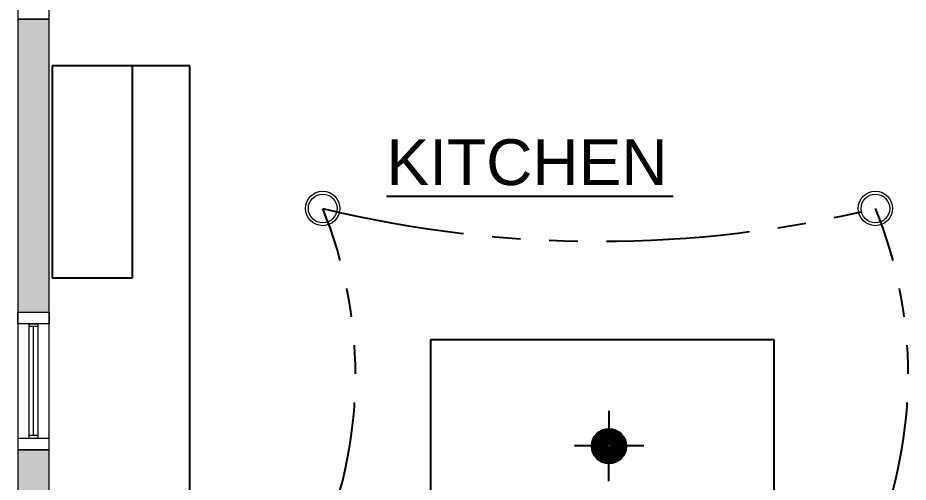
# Model space of a CAD drawing. Header units: inches. Extents: x -28708 to -16583, y 64755 to 66587.
# Drawn here: x -19912 to -19756.5, y 66167.1 to 66248.1 of the extents above; entities that cross this region are included whole.
import ezdxf

# ---------------------------------------------------------------- set-up
doc = ezdxf.new("R2010")
doc.units = ezdxf.units.IN
doc.header["$LTSCALE"] = 20
doc.header["$MEASUREMENT"] = 0
for name, pattern in [('HIDDEN', [0.375, 0.25, -0.125]), ('PHANTOM', [2.5, 1.25, -0.25, 0.25, -0.25, 0.25, -0.25]), ('Solid', [0])]:
    doc.linetypes.add(name, pattern=pattern)
for name, color, linetype in [('CABINETS', 1, 'Continuous'), ('COUNTER TOPS', 2, 'Continuous'), ('ELECTRICAL FIXTURES', 1, 'Continuous'), ('ELEVATION LINES', 8, 'HIDDEN'), ('HATCH', 9, 'Continuous'), ('TEXT', 3, 'Continuous'), ('WALL', 5, 'Continuous'), ('WINDOW', 2, 'Continuous')]:
    doc.layers.add(name, color=color, linetype=linetype)
doc.layers.add('Electrical', color=1, linetype='Continuous', lineweight=25)
doc.layers.add('FIXTURES_ INTERIOR', color=1, linetype='Continuous', lineweight=5)
doc.styles.add('Arial', font='arial.ttf')

# ---------------------------------------------------------------- blocks, each defined once
blk = doc.blocks.new('A$C40F0554F')
at = {"layer": 'FIXTURES_ INTERIOR', "linetype": 'Solid'}
for radius in [3, 2.5]:
    blk.add_circle((3, 3), radius, dxfattribs=at)
blk = doc.blocks.new('A$C643954D3')
at = {"layer": 'ELECTRICAL FIXTURES', "linetype": 'Solid'}
for p, q in [((6, 12.25), (6, 9.13)), ((3, 6.13), (0, 6.13)), ((12.12, 6.13), (9, 6.13)), ((6, 0), (6, 3.13))]:
    blk.add_line(p, q, dxfattribs=at)
for centre, radius in [((6, 6.13), 3), ((6.01, 6.09), 3), ((6, 6.13), 2.75), ((6, 6.13), 2.5), ((6.01, 6.09), 2.5), ((6, 6.13), 2.25), ((6, 6.13), 2), ((6, 6.13), 1.75), ((6, 6.13), 1.5), ((6, 6.13), 1.25), ((6, 6.13), 1), ((6, 6.13), 0.75), ((6, 6.13), 0.5), ((6, 6.13), 0.25)]:
    blk.add_circle(centre, radius, dxfattribs=at)
blk = doc.blocks.new('A$C5BAE7CA6')
at = {"layer": 'WALL', "linetype": 'Continuous', "lineweight": 0}
for points in [[(0, 536.51), (5.5, 536.51), (5.5, 587.63), (0, 587.63)], [(0, 464.51), (5.5, 464.51), (5.5, 512.51), (0, 512.51)]]:
    blk.add_hatch(color=9, dxfattribs=at).paths.add_polyline_path(points, flags=0)
at = {"layer": 'CABINETS', "color": 9, "linetype": 'Solid'}
for p, q in [((20, 579.49), (6, 579.49)), ((6, 579.49), (6, 542.49)), ((20, 542.49), (20, 579.49)), ((6, 542.49), (20, 542.49)), ((132.01, 531.71), (72.02, 531.71)), ((72.02, 531.71), (72.02, 442.71)), ((132.01, 442.71), (132.01, 531.71))]:
    blk.add_line(p, q, dxfattribs=at)
at = {"layer": 'COUNTER TOPS', "color": 9, "linetype": 'Solid'}
for p, q in [((30.02, 579.49), (6, 579.49)), ((30.02, 397.94), (30.02, 579.49))]:
    blk.add_line(p, q, dxfattribs=at)
at = {"layer": 'HATCH', "color": 9, "linetype": 'Solid'}
blk.add_solid([(0.06, 582.22), (5.56, 582.22), (0.06, 587.72), (5.56, 587.72)], dxfattribs=at)
at = {"layer": 'WALL', "color": 9, "linetype": 'Continuous', "lineweight": 0}
for p, q in [((0, 623.63), (0, 587.63)), ((5.5, 587.63), (5.5, 623.63)), ((5.5, 587.63), (0, 587.63)), ((0, 587.63), (0, 536.51)), ((5.5, 536.51), (5.5, 587.63)), ((0, 536.51), (5.5, 536.51)), ((0, 536.51), (0, 512.51)), ((5.5, 512.51), (5.5, 536.51)), ((5.5, 512.51), (0, 512.51)), ((0, 512.51), (0, 464.51)), ((5.5, 464.51), (5.5, 512.51))]:
    blk.add_line(p, q, dxfattribs=at)
at = {"layer": 'WINDOW', "color": 9, "linetype": 'Continuous', "lineweight": 0}
for p, q in [((3.5, 534.01), (2, 534.01)), ((2.75, 515.01), (2.75, 534.01)), ((3.5, 515.01), (2, 515.01))]:
    blk.add_line(p, q, dxfattribs=at)
for points in [[(0, 589.63), (0, 587.63), (5.5, 587.63), (5.5, 589.63)], [(0, 534.51), (0, 536.51), (5.5, 536.51), (5.5, 534.51)], [(3.5, 514.51), (2, 514.51), (2, 534.51), (3.5, 534.51)], [(0, 514.51), (0, 512.51), (5.5, 512.51), (5.5, 514.51)]]:
    blk.add_lwpolyline(points, close=True, dxfattribs=at)

msp = doc.modelspace()

# ---------------------------------------------------------------- linework, layer by layer
at = {"layer": 'Electrical', "linetype": 'PHANTOM'}
for centre, radius, start, end in [((-19810.4985, 66415.0608), 205.953, 256.454386, 283.545614), ((-19929.5496, 66185.782), 76.5418, 337.691619, 22.308381), ((-19833.0733, 66185.782), 76.5418, 337.691619, 22.308381)]:
    msp.add_arc(centre, radius, start, end, dxfattribs=at)
at = {"layer": 'TEXT', "color": 9, "linetype": 'Solid'}
msp.add_line((-19847.5844, 66216.9704), (-19797.5796, 66216.9704), dxfattribs=at)

# ---------------------------------------------------------------- block references
at = {"layer": 'ELECTRICAL FIXTURES', "linetype": 'ByBlock', "lineweight": -2}
for name, p in [('A$C40F0554F', (-19861.7367, 66211.8367)), ('A$C40F0554F', (-19765.2603, 66211.8367)), ('A$C643954D3', (-19814.778, 66167.2793))]:
    msp.add_blockref(name, p, dxfattribs=at)
at = {"layer": 'ELEVATION LINES', "color": 6, "linetype": 'ByBlock', "lineweight": -2}
msp.add_blockref('A$C5BAE7CA6', (-19911.9555, 65660.2192), dxfattribs=at)

# ---------------------------------------------------------------- texts
at = {"layer": 'TEXT', "color": 9, "linetype": 'Solid', "style": 'Arial'}
msp.add_text('KITCHEN', height=8, rotation=360, dxfattribs=at).set_placement((-19847.5844, 66218.9119))

doc.saveas('drawing.dxf')
